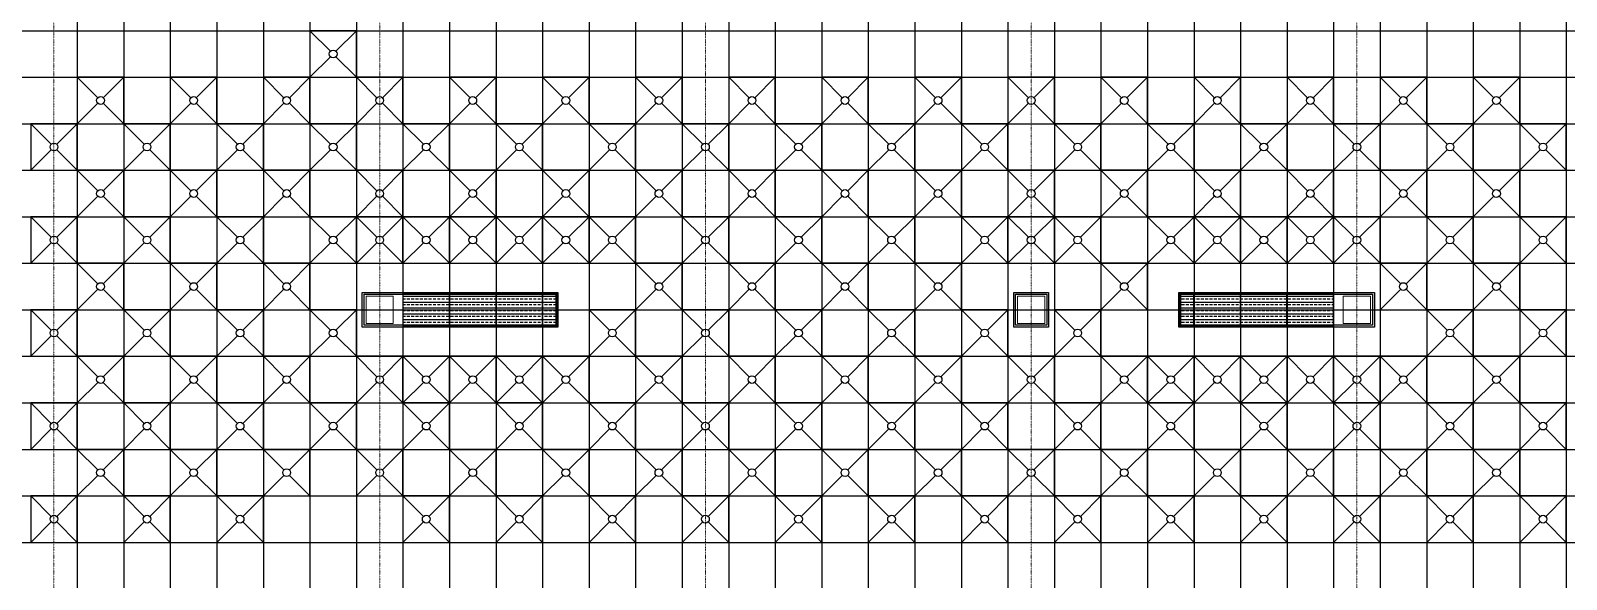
# Model space of a CAD drawing. Extents: x -32000 to 290600, y -111057 to 131250.
# Drawn here: x 93000 to 132600, y 23048 to 37200 of the extents above; entities that cross this region are included whole.
import ezdxf

# ---------------------------------------------------------------- set-up
doc = ezdxf.new("R2010")
doc.units = 0
doc.header["$LTSCALE"] = 5
doc.linetypes.add('H12PL3$0$JJP_三點線', pattern=[0.9, 0.3, -0.15, 0, -0.15, 0, -0.15, 0, -0.15])
for name, color, linetype in [('H12PL3$0$S-COL', 252, 'Continuous'), ('H12PL3$0$S-GRID', 252, 'Continuous'), ('XFDC30-200K$0$A-C-4500 (200K)', 139, 'Continuous'), ('XFDH30-200K$0$A-DR (200k)', 124, 'Continuous'), ('XFDH30-200K$0$A-FFU-1200x1200_(200k)', 140, 'Continuous'), ('XFDP30-200K$0$A-W-P1S (200K)', 2, 'Continuous')]:
    doc.layers.add(name, color=color, linetype=linetype)

# ---------------------------------------------------------------- blocks, each defined once
blk = doc.blocks.new('XFDP30-200K')
at = {"layer": 'XFDP30-200K$0$A-W-P1S (200K)'}
for points in [[(101550, 30450), (106590, 30450), (106590, 29550), (101550, 29550)], [(101600, 30400), (106540, 30400), (106540, 29600), (101600, 29600)], [(118350, 30450), (119250, 30450), (119250, 29550), (118350, 29550)], [(118400, 30400), (119200, 30400), (119200, 29600), (118400, 29600)], [(122606, 30450), (127650, 30450), (127650, 29550), (122606, 29550)], [(122656, 30400), (127600, 30400), (127600, 29600), (122656, 29600)]]:
    blk.add_lwpolyline(points, close=True, dxfattribs=at)
blk = doc.blocks.new('H12PL3')
at = {"layer": 'H12PL3$0$S-COL', "lineweight": 0, "flags": 128}
for points in [[(101650, 29650), (102350, 29650), (102350, 30350), (101650, 30350)], [(118450, 29650), (119150, 29650), (119150, 30350), (118450, 30350)], [(126850, 29650), (127550, 29650), (127550, 30350), (126850, 30350)]]:
    blk.add_lwpolyline(points, close=True, dxfattribs=at)
at = {"layer": 'H12PL3$0$S-GRID', "linetype": 'H12PL3$0$JJP_三點線', "lineweight": 0}
for p, q in [((93600, 128250), (93600, -28000)), ((102000, 128250), (102000, -28000)), ((110400, 128250), (110400, -28000)), ((118800, 128250), (118800, -28000)), ((127200, 128250), (127200, -28000)), ((-29000, 30000), (289600, 30000))]:
    blk.add_line(p, q, dxfattribs=at)
blk.add_blockref('XFDP30-200K', (0, 0))
blk = doc.blocks.new('XFDH30-200K$0$FFU-1212')
for p, q in [((0, 120), (52.9, 67.1)), ((67.1, 67.1), (120, 120)), ((0, 0), (52.9, 52.9)), ((67.1, 52.9), (120, 0))]:
    blk.add_line(p, q)
blk.add_lwpolyline([(0, 0), (120, 0), (120, 120), (0, 120)], close=True)
blk.add_circle((60, 60), 10)
blk = doc.blocks.new('*U209')
h = blk.add_hatch()
h.set_pattern_fill('ANSI33', color=256, scale=60, angle=135, style=0)
h.set_pattern_definition([(180, (70, 35), (-3e-15, -15), []), (180, (62.5, 42.5), (-3e-15, -15), [7.5, -3.75])])
h.paths.add_polyline_path([(0, 85), (0, 0), (120, 0), (120, 80), (120, 80), (120, 85)])
blk.add_lwpolyline([(0, 85), (0, 0), (120, 0), (120, 80), (120, 80), (120, 85), (0, 85)])
blk = doc.blocks.new('*U210')
h = blk.add_hatch()
h.set_pattern_fill('ANSI33', color=256, scale=60, angle=135, style=0)
h.set_pattern_definition([(180, (-13.5, 35), (-3e-15, -15), []), (180, (-21, 42.5), (-3e-15, -15), [7.5, -3.75])])
h.paths.add_polyline_path([(0, 85), (0, 0), (36.5, 0), (36.5, 80), (36.5, 80), (36.5, 85)])
blk.add_lwpolyline([(0, 85), (0, 0), (36.5, 0), (36.5, 80), (36.5, 80), (36.5, 85), (0, 85)])
blk = doc.blocks.new('XFDH30-200K')
at = {"layer": 'XFDH30-200K$0$A-DR (200k)', "xscale": 10, "yscale": 10, "zscale": 10}
for name, p in [('*U209', (102600, 29575)), ('*U209', (103800, 29575)), ('*U209', (105000, 29575)), ('*U210', (106200, 29575)), ('*U210', (122631, 29575)), ('*U209', (122996, 29575)), ('*U209', (124196, 29575)), ('*U209', (125396, 29575))]:
    blk.add_blockref(name, p, dxfattribs=at)
at = {"layer": 'XFDH30-200K$0$A-FFU-1200x1200_(200k)', "xscale": 10, "yscale": 10, "zscale": 10, "rotation": 90.00000000000001}
for p in [(101400, 36000, 0), (95400, 34800, 0), (97800, 34800, 0), (100200, 34800, 0), (102600, 34800, 0), (105000, 34800, 0), (107400, 34800, 0), (109800, 34800, 0), (112200, 34800, 0), (114600, 34800, 0), (117000, 34800, 0), (119400, 34800, 0), (121800, 34800, 0), (124200, 34800, 0), (126600, 34800, 0), (129000, 34800, 0), (131400, 34800, 0), (94200, 33600, 0), (96600, 33600, 0), (99000, 33600, 0), (101400, 33600, 0), (103800, 33600, 0), (106200, 33600, 0), (108600, 33600, 0), (111000, 33600, 0), (113400, 33600, 0), (115800, 33600, 0), (118200, 33600, 0), (120600, 33600, 0), (123000, 33600, 0), (125400, 33600, 0), (127800, 33600, 0), (130200, 33600, 0), (132600, 33600, 0), (95400, 32400, 0), (97800, 32400, 0), (100200, 32400, 0), (102600, 32400, 0), (105000, 32400, 0), (107400, 32400, 0), (109800, 32400, 0), (112200, 32400, 0), (114600, 32400, 0), (117000, 32400, 0), (119400, 32400, 0), (121800, 32400, 0), (124200, 32400, 0), (126600, 32400, 0), (129000, 32400, 0), (131400, 32400, 0), (94200, 31200, 0), (96600, 31200, 0), (99000, 31200, 0), (101400, 31200, 0), (102600, 31200, 0), (103800, 31200, 0), (105000, 31200, 0), (106200, 31200, 0), (107400, 31200, 0), (108600, 31200, 0), (111000, 31200, 0), (113400, 31200, 0), (115800, 31200, 0), (118200, 31200, 0), (119400, 31200, 0), (120600, 31200, 0), (123000, 31200, 0), (124200, 31200, 0), (125400, 31200, 0), (126600, 31200, 0), (127800, 31200, 0), (130200, 31200, 0), (132600, 31200, 0), (95400, 30000, 0), (97800, 30000, 0), (100200, 30000, 0), (109800, 30000, 0), (112200, 30000, 0), (114600, 30000, 0), (117000, 30000, 0), (121800, 30000, 0), (129000, 30000, 0), (131400, 30000, 0), (94200, 28800, 0), (96600, 28800, 0), (99000, 28800, 0), (101400, 28800, 0), (108600, 28800, 0), (111000, 28800, 0), (113400, 28800, 0), (115800, 28800, 0), (118200, 28800, 0), (120600, 28800, 0), (130200, 28800, 0), (132600, 28800, 0), (95400, 27600, 0), (97800, 27600, 0), (100200, 27600, 0), (102600, 27600, 0), (103800, 27600, 0), (105000, 27600, 0), (106200, 27600, 0), (107400, 27600, 0), (109800, 27600, 0), (112200, 27600, 0), (114600, 27600, 0), (117000, 27600, 0), (119400, 27600, 0), (121800, 27600, 0), (123000, 27600, 0), (124200, 27600, 0), (125400, 27600, 0), (126600, 27600, 0), (127800, 27600, 0), (129000, 27600, 0), (131400, 27600, 0), (94200, 26400, 0), (96600, 26400, 0), (99000, 26400, 0), (101400, 26400, 0), (103800, 26400, 0), (106200, 26400, 0), (108600, 26400, 0), (111000, 26400, 0), (113400, 26400, 0), (115800, 26400, 0), (118200, 26400, 0), (120600, 26400, 0), (123000, 26400, 0), (125400, 26400, 0), (127800, 26400, 0), (130200, 26400, 0), (132600, 26400, 0), (95400, 25200, 0), (97800, 25200, 0), (100200, 25200, 0), (102600, 25200, 0), (105000, 25200, 0), (107400, 25200, 0), (109800, 25200, 0), (112200, 25200, 0), (114600, 25200, 0), (117000, 25200, 0), (119400, 25200, 0), (121800, 25200, 0), (124200, 25200, 0), (126600, 25200, 0), (129000, 25200, 0), (131400, 25200, 0), (94200, 24000, 0), (96600, 24000, 0), (99000, 24000, 0), (103800, 24000, 0), (106200, 24000, 0), (108600, 24000, 0), (111000, 24000, 0), (113400, 24000, 0), (115800, 24000, 0), (118200, 24000, 0), (120600, 24000, 0), (123000, 24000, 0), (125400, 24000, 0), (127800, 24000, 0), (130200, 24000, 0), (132600, 24000, 0)]:
    blk.add_blockref('XFDH30-200K$0$FFU-1212', p, dxfattribs=at)
blk = doc.blocks.new('XFDC30-200K')
at = {"layer": 'XFDC30-200K$0$A-C-4500 (200K)', "ltscale": 0.3}
for p, q in [((94200, 87000), (94200, 2997, 0)), ((95400, 87000), (95400, 2997, 0)), ((96600, 87000), (96600, 3000)), ((97800, 87000), (97800, 3000)), ((99000, 87000), (99000, 3000)), ((100200, 87000), (100200, 3000)), ((101400, 87000), (101400, 3000)), ((102600, 87000), (102600, 3000)), ((103800, 87000), (103800, 3000)), ((105000, 87000), (105000, 3000)), ((106200, 87000), (106200, 3000)), ((107400, 87000), (107400, 3000)), ((108600, 87000), (108600, 3000)), ((109800, 87000), (109800, 3000)), ((111000, 87000), (111000, 3000)), ((112200, 87000), (112200, 3000)), ((113400, 87000), (113400, 3000)), ((114600, 87000), (114600, 3000)), ((115800, 87000), (115800, 3000)), ((117000, 87000), (117000, 3000)), ((118200, 87000), (118200, 3000)), ((119400, 87000), (119400, 3000)), ((120600, 87000), (120600, 3000)), ((121800, 87000), (121800, 3000)), ((123000, 87000), (123000, 3000)), ((124200, 87000), (124200, 3000)), ((125400, 87000), (125400, 3000)), ((126600, 87000), (126600, 3000)), ((127800, 87000), (127800, 3000)), ((129000, 87000), (129000, 3000)), ((130200, 87000), (130200, 3000)), ((131400, 87000), (131400, 3000)), ((132600, 87000), (132600, 3000)), ((18600, 37200), (174600, 37200)), ((18600, 36000), (174600, 36000)), ((18600, 34800), (174600, 34800)), ((18600, 33600), (174600, 33600)), ((18600, 32400), (174600, 32400)), ((18600, 31200), (174600, 31200)), ((18600, 30000), (174600, 30000)), ((18600, 28800), (174600, 28800)), ((18600, 27600), (174600, 27600)), ((18600, 26400), (174600, 26400)), ((18600, 25200), (174600, 25200)), ((18600, 24000), (174600, 24000))]:
    blk.add_line(p, q, dxfattribs=at)

msp = doc.modelspace()

# ---------------------------------------------------------------- block references
for name in ['H12PL3', 'XFDC30-200K', 'XFDH30-200K']:
    msp.add_blockref(name, (0, 0))

doc.saveas('drawing.dxf')
